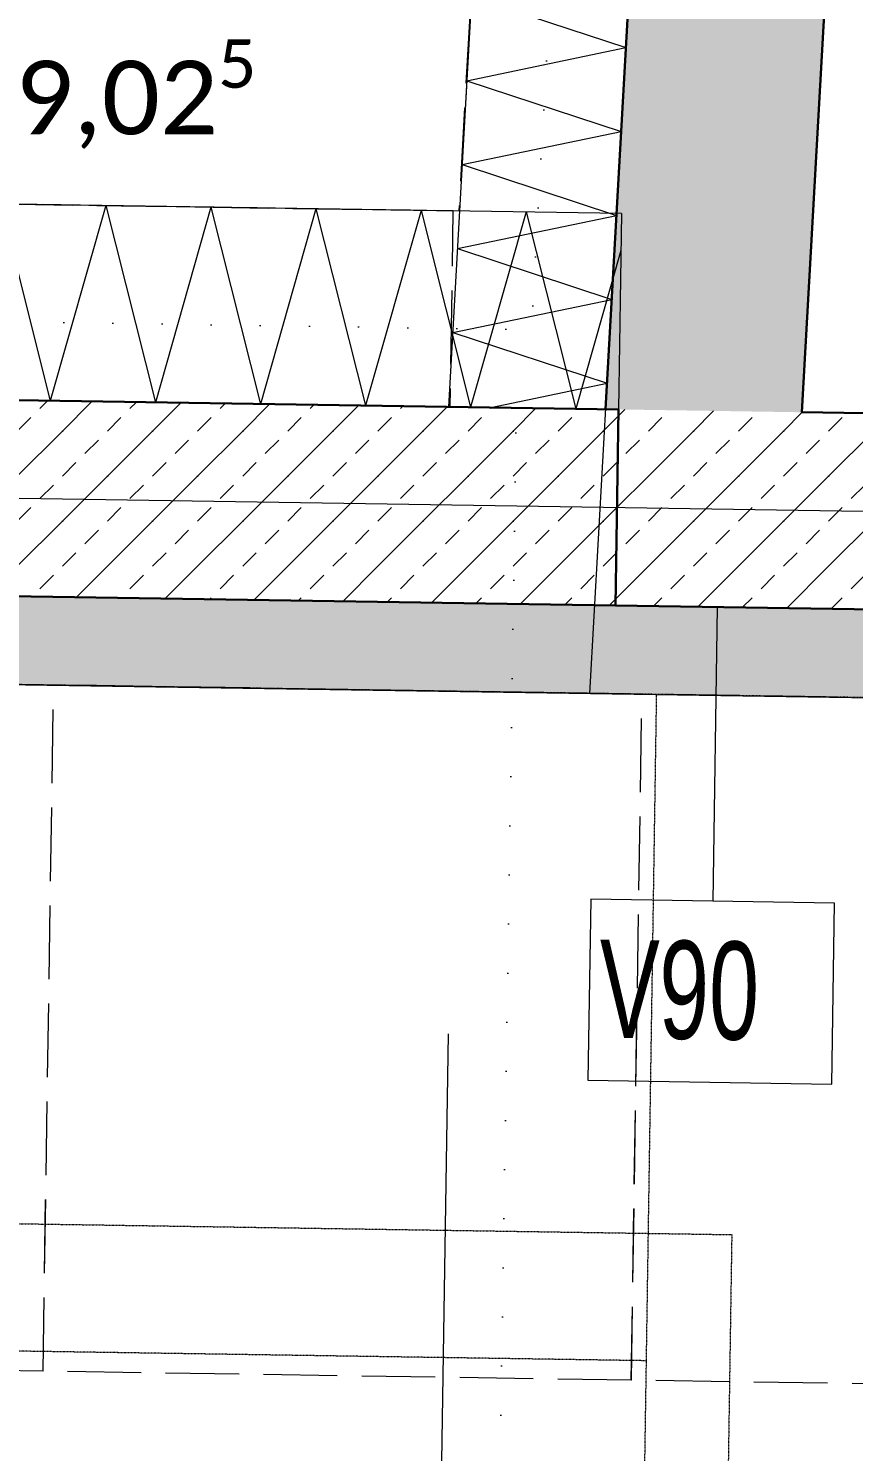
# Model space of a CAD drawing. Header units: metres. Extents: x -19025 to 34897, y -14024 to 26069.
# Drawn here: x -9480 to -8638, y 8128 to 9580 of the extents above; entities that cross this region are included whole.
import ezdxf
from ezdxf.enums import TextEntityAlignment as Align

# ---------------------------------------------------------------- set-up
doc = ezdxf.new("R2010")
doc.units = ezdxf.units.M
doc.header["$MEASUREMENT"] = 0
for name, pattern in [('Punktlinie weit', [0.05, 0, -0.05]), ('Strichlinie eng', [0.1, 0.075, -0.025]), ('Strichlinie mittel', [0.15, 0.1, -0.05]), ('Untersicht', [0.125, 0.1, -0.025])]:
    doc.linetypes.add(name, pattern=pattern)
for name, color, linetype in [('110 Wand Aussen', 7, 'Continuous'), ('11__100 Achsraster', 7, 'Continuous'), ('120 Wand Innen tragend', 7, 'Continuous'), ('130 Wand Innen', 7, 'Continuous'), ('210 Balkonplatte', 7, 'Continuous'), ('220 Bodenaufbau', 7, 'Continuous'), ('221 Gefälledämmung 3D', 7, 'Continuous'), ('223 Bodenaufbau Belag', 7, 'Continuous'), ('310 Dachkonstruktion massiv', 7, 'Continuous'), ('530 Küche', 7, 'Continuous'), ('810 Raumstempel', 7, 'Continuous'), ('916 Kote PP Entwässerung', 7, 'Continuous'), ('930 Beschriftung Allgemein', 7, 'Continuous'), ('936 Beschriftung Aufbauten', 7, 'Continuous'), ('938 Beschriftung Statik', 7, 'Continuous')]:
    doc.layers.add(name, color=color, linetype=linetype)
doc.styles.add('ERSTELLTER_STIL_1', font='ARIALN.TTF')
doc.styles.add('ERSTELLTER_STIL_2', font='ARIALNB.TTF')
doc.styles.add('ERSTELLTER_STIL_4', font='arialbd.ttf')
doc.styles.add('ERSTELLTER_STIL_5', font='calibril.ttf')
doc.styles.add('ERSTELLTER_STIL_7', font='ARIALN.TTF', dxfattribs={"width": 0.8})
doc.linetypes.add('Grenze Bezirk', pattern='A,0,[2,22HAUS116_412 STG1 _ 2.DG_IndexB_2026-08-161.Shx,S=0.001587,R=0,X=0,Y=0],-0.25,0', length=0.25)
pattern_1 = [(45, (0, 0), (-0.04596194, 0.04596194), [0.0195, -0.013]), (45, (-0.02298, 0.02298), (-0.04596194, 0.04596194), [0.065, 0])]

# ---------------------------------------------------------------- blocks, each defined once
blk = doc.blocks.new('Terrasse 1_016_23_1', base_point=(-11.0037, 13.3675))
at = {"layer": '810 Raumstempel', "color": 253, "linetype": 'Continuous', "lineweight": 9, "true_color": 0x9f9f9f, "flags": 128}
blk.add_lwpolyline([(-13.3946, 13.7368), (-10.7914, 13.697), (-10.7095, 15.1597), (-11.089, 15.181), (-11.0531, 15.82), (-10.6738, 15.7987), (-10.6149, 16.8499), (-13.3449, 17.0029)], close=True, dxfattribs=at)
at = {"layer": '810 Raumstempel', "color": 7, "lineweight": 13}
for tag, height, style, p in [('DUMMY_892', 0.1, 'ERSTELLTER_STIL_1', (-12.2147, 15.5022)), ('DUMMY_891', 0.1, 'ERSTELLTER_STIL_1', (-12.05, 15.5022)), ('stFloorCovering', 0.1, 'ERSTELLTER_STIL_1', (-12.05, 15.4709)), ('ROOM_NAME', 0.125, 'ERSTELLTER_STIL_2', (-11.8441, 15.4636)), ('DUMMY_890', 0.125, 'ERSTELLTER_STIL_2', (-11.8441, 14.7782))]:
    blk.add_attdef(tag, text='', height=height, rotation=270, dxfattribs=dict(at, style=style)).set_placement(p, align=Align.TOP_LEFT)
blk = doc.blocks.new('Decke_1_1', base_point=(-12.5417, 13.2338))
at = {"layer": '220 Bodenaufbau', "color": 7, "linetype": 'Continuous', "lineweight": 13, "flags": 128}
blk.add_lwpolyline([(-12.482, 21.772), (-12.74, 17.1693), (-10.4444, 17.0406), (-10.6591, 13.2049), (-12.5417, 13.2338), (-12.638, 6.9481), (-12.5214, 6.9463), (-12.5836, 2.8868), (-8.4848, 2.8239), (-8.5307, -0.1696), (-2.6045, -0.1696), (-2.5423, 3.8838), (-1.8278, 3.873), (-1.7618, 8.1713), (-2.5953, 8.1841), (-2.4657, 16.6303), (-2.3698, 16.6251), (-2.1874, 19.881)], dxfattribs=at)
blk = doc.blocks.new('Unterschrank Einzeltür 24[11]_1', base_point=(-10.0163, 12.4951))
at = {"layer": '530 Küche', "color": 8, "linetype": 'Strichlinie eng', "lineweight": 5}
for p, q in [((-10.6163, 12.5043), (-10.6055, 13.2042)), ((-10.0056, 13.195), (-10.6055, 13.2042)), ((-10.0163, 12.4951), (-10.0056, 13.195)), ((-10.0163, 12.4951), (-10.6163, 12.5043))]:
    blk.add_line(p, q, dxfattribs=at)
blk = doc.blocks.new('Unterschrank Einzeltür 24[74]_1', base_point=(-10.6163, 12.5043))
at = {"layer": '530 Küche', "color": 8, "linetype": 'Strichlinie eng', "lineweight": 5}
for p, q in [((-11.2162, 12.5135), (-11.2054, 13.2135)), ((-10.6055, 13.2042), (-11.2054, 13.2135)), ((-10.6163, 12.5043), (-10.6055, 13.2042)), ((-10.6163, 12.5043), (-11.2162, 12.5135))]:
    blk.add_line(p, q, dxfattribs=at)
blk = doc.blocks.new('Unterschrank Einzeltür 24[75]_1', base_point=(-11.2162, 12.5135))
at = {"layer": '530 Küche', "color": 8, "linetype": 'Strichlinie eng', "lineweight": 5}
for p, q in [((-11.87, 12.5236), (-11.8593, 13.2233)), ((-11.2054, 13.2132), (-11.8593, 13.2233)), ((-11.2162, 12.5135), (-11.2054, 13.2132)), ((-11.2162, 12.5135), (-11.87, 12.5236))]:
    blk.add_line(p, q, dxfattribs=at)
blk = doc.blocks.new('*X280')
at = {"layer": '110 Wand Aussen', "color": 7, "linetype": 'Continuous', "lineweight": 5}
for p, q in [((-11.2594, 13.7042), (-11.2088, 13.5034)), ((-11.1522, 13.7025), (-11.2088, 13.5034)), ((-11.1522, 13.7025), (-11.1017, 13.5017)), ((-11.045, 13.7009), (-11.1017, 13.5017)), ((-11.045, 13.7009), (-10.9945, 13.5001)), ((-10.9379, 13.6993), (-10.9945, 13.5001)), ((-10.9379, 13.6993), (-10.8873, 13.4985)), ((-10.8307, 13.6976), (-10.8873, 13.4985)), ((-10.8307, 13.6976), (-10.7802, 13.4968)), ((-10.7235, 13.696), (-10.7802, 13.4968)), ((-10.7235, 13.696), (-10.673, 13.4952)), ((-10.627, 13.6568), (-10.673, 13.4952))]:
    blk.add_line(p, q, dxfattribs=at)
blk = doc.blocks.new('Wand_40_1', base_point=(-12.7739, 13.3274))
at = {"layer": '110 Wand Aussen', "linetype": 'Continuous', "lineweight": 0, "true_color": 0x000000}
h = blk.add_hatch(dxfattribs=at)
h.set_pattern_fill('BETON__BEWEHRT_SN46_0001', color=18, style=0, pattern_type=2)
h.set_pattern_definition(pattern_1)
h.paths.add_polyline_path([(-10.6295, 13.4945), (-12.7708, 13.5273), (-12.7739, 13.3274), (-10.6326, 13.2945)])
at = {"layer": '110 Wand Aussen', "color": 7, "linetype": 'Continuous', "lineweight": 30}
blk.add_line((-10.6295, 13.4945), (-12.7708, 13.5273), dxfattribs=at)
at = {"layer": '110 Wand Aussen', "color": 7, "linetype": 'Continuous', "lineweight": 13, "flags": 128}
for points in [[(-10.6265, 13.6945), (-12.7677, 13.7273)], [(-10.6265, 13.6945), (-10.6295, 13.4945)]]:
    blk.add_lwpolyline(points, dxfattribs=at)
at = {"layer": '110 Wand Aussen', "color": 7, "linetype": 'Continuous', "lineweight": 30, "flags": 128}
for points in [[(-10.6295, 13.4945), (-10.6326, 13.2945)], [(-12.7739, 13.3274), (-10.6326, 13.2945)]]:
    blk.add_lwpolyline(points, dxfattribs=at)
at = {"layer": '110 Wand Aussen', "color": 7, "lineweight": 30}
blk.add_blockref('*X280', (0, 0), dxfattribs=at)
blk = doc.blocks.new('Wand_44_1', base_point=(-7.4559, 13.1558))
at = {"layer": '130 Wand Innen', "linetype": 'Continuous', "lineweight": 13, "true_color": 0xa7a7a7}
h = blk.add_hatch(dxfattribs=at)
h.set_pattern_fill('GIPSKARTONWAND_0001', color=253, style=0, pattern_type=2)
h.set_pattern_definition([(44.1214, (0, 0), (-0.03480904, 0.03589332), [0.05, 0]), (134.1214, (0, 0), (0.03589332, 0.03480904), [0.05, 0])])
h.paths.add_polyline_path([(-7.5545, 13.2473), (-12.5402, 13.3238), (-12.5416, 13.2338), (-7.5559, 13.1573)])
at = {"layer": '130 Wand Innen', "color": 7, "linetype": 'Continuous', "lineweight": 13, "flags": 128}
for points in [[(-7.5545, 13.2473), (-12.5402, 13.3238)], [(-12.5416, 13.2338), (-7.5559, 13.1573)]]:
    blk.add_lwpolyline(points, dxfattribs=at)
blk = doc.blocks.new('*X303')
at = {"layer": '110 Wand Aussen', "color": 7, "linetype": 'Continuous', "lineweight": 5}
for p, q in [((-10.7793, 13.9154), (-10.622, 13.8636)), ((-10.7841, 13.8298), (-10.622, 13.8636)), ((-10.7841, 13.8298), (-10.6268, 13.778)), ((-10.7889, 13.7442), (-10.6268, 13.778)), ((-10.7889, 13.7442), (-10.6315, 13.6924)), ((-10.7937, 13.6586), (-10.6315, 13.6924)), ((-10.7937, 13.6586), (-10.6363, 13.6068)), ((-10.7985, 13.573), (-10.6363, 13.6068)), ((-10.7985, 13.573), (-10.6411, 13.5212)), ((-10.7596, 13.4965), (-10.6411, 13.5212))]:
    blk.add_line(p, q, dxfattribs=at)
blk = doc.blocks.new('Wand_55_1', base_point=(-10.5482, 13.3932))
at = {"layer": '110 Wand Aussen', "linetype": 'Continuous', "lineweight": 0, "true_color": 0x000000}
h = blk.add_hatch(dxfattribs=at)
h.set_pattern_fill('BETON__BEWEHRT_SN46_0001', color=18, style=0, pattern_type=2)
h.set_pattern_definition(pattern_1)
h.paths.add_polyline_path([(-10.4327, 17.2403), (-10.6426, 13.4947), (-10.4425, 13.4916), (-10.233, 17.2291)])
at = {"layer": '110 Wand Aussen', "color": 7, "linetype": 'Continuous', "lineweight": 30}
blk.add_line((-10.4327, 17.2403), (-10.6426, 13.4947), dxfattribs=at)
at = {"layer": '110 Wand Aussen', "color": 7, "linetype": 'Continuous', "lineweight": 13, "flags": 128}
for points in [[(-10.5924, 17.2493), (-10.8027, 13.4972)], [(-10.8027, 13.4972), (-10.6426, 13.4947)]]:
    blk.add_lwpolyline(points, dxfattribs=at)
at = {"layer": '110 Wand Aussen', "color": 7, "linetype": 'Continuous', "lineweight": 30, "flags": 128}
for points in [[(-10.4425, 13.4916), (-10.3572, 15.0126)], [(-10.6426, 13.4947), (-10.6295, 13.4945)]]:
    blk.add_lwpolyline(points, dxfattribs=at)
at = {"layer": '110 Wand Aussen', "color": 7, "lineweight": 30}
blk.add_blockref('*X303', (0, 0), dxfattribs=at)
blk = doc.blocks.new('Wand_59_1', base_point=(-10.6311, 13.3945))
at = {"layer": '120 Wand Innen tragend', "linetype": 'Continuous', "lineweight": 0, "true_color": 0x000000}
h = blk.add_hatch(dxfattribs=at)
h.set_pattern_fill('BETON__BEWEHRT_SN46_0001', color=18, style=0, pattern_type=2)
h.set_pattern_definition(pattern_1)
h.paths.add_polyline_path([(-10.6295, 13.4945), (-10.6326, 13.2945), (-10.1458, 13.2871), (-10.1428, 13.487)])
at = {"layer": '120 Wand Innen tragend', "color": 7, "linetype": 'Continuous', "lineweight": 30, "flags": 128}
for points in [[(-10.6295, 13.4945), (-10.6326, 13.2945)], [(-10.1428, 13.487), (-10.4425, 13.4916)], [(-10.6326, 13.2945), (-10.1458, 13.2871)]]:
    blk.add_lwpolyline(points, dxfattribs=at)
blk = doc.blocks.new('Dachfläche_3_1', base_point=(-13.3447, 17.0029))
at = {"layer": '223 Bodenaufbau Belag', "color": 32, "linetype": 'Strichlinie eng', "lineweight": 5, "true_color": 0xdd6f00, "flags": 128}
blk.add_lwpolyline([(-13.3447, 17.0029), (-13.3948, 13.7369), (-10.7919, 13.697), (-10.7059, 15.2246), (-11.0218, 15.2423), (-10.9932, 15.7515), (-10.6774, 15.7334), (-10.6149, 16.8499)], close=True, dxfattribs=at)
blk = doc.blocks.new('Dachfläche_15_1', base_point=(-10.82, 16.1371))
at = {"layer": '221 Gefälledämmung 3D', "color": 32, "linetype": 'Untersicht', "lineweight": 5, "true_color": 0xdd6f00, "flags": 128}
blk.add_lwpolyline([(-10.82, 16.1371), (-13.4455, 13.7592), (-13.4489, 13.5377), (-10.6426, 13.4947), (-10.5135, 15.7987)], close=True, dxfattribs=at)
blk = doc.blocks.new('Standard-Rastermarker_6')
at = {"layer": '11__100 Achsraster', "color": 8, "linetype": 'Grenze Bezirk', "lineweight": 5}
blk.add_line((8.897, 0), (9.897, 0), dxfattribs=at)
blk = doc.blocks.new('Höhenbemaßung_42_1', base_point=(-11.5085, 13.508))
at = {"layer": '916 Kote PP Entwässerung', "linetype": 'Continuous', "lineweight": 5, "true_color": 0xdd6f00}
for points in [[(-11.5085, 13.508), (-11.4635, 13.5058), (-11.4661, 13.5231), (-11.4751, 13.5382), (-11.4892, 13.5487), (-11.5063, 13.5529)], [(-11.5085, 13.508), (-11.5534, 13.5102), (-11.5509, 13.4928), (-11.5418, 13.4778), (-11.5277, 13.4673), (-11.5107, 13.463)]]:
    blk.add_hatch(color=32, dxfattribs=at).paths.add_polyline_path(points)
at = {"layer": '916 Kote PP Entwässerung', "color": 32, "linetype": 'Continuous', "lineweight": 5, "true_color": 0xdd6f00}
for p, q in [((-11.5129, 13.4181), (-11.504, 13.5979)), ((-11.5984, 13.5124), (-11.4186, 13.5035))]:
    blk.add_line(p, q, dxfattribs=at)
blk.add_circle((-11.5085, 13.508), 0.045, dxfattribs=at)
at = {"layer": '916 Kote PP Entwässerung', "color": 32, "lineweight": 5, "true_color": 0xdd6f00, "insert": (-11.7089, 13.7533), "char_height": 0.075, "attachment_point": 7, "style": 'ERSTELLTER_STIL_5'}
blk.add_mtext('\\A1;{\\pql;\\fCalibri Light|b0|i0|c0|p0;\\W1.000000;HP Abd. +9,02\\fCalibri Light|b0|i0|c0|p0;\\W1.000000;\\A1{\\H.66x;\\S5^  ;}}', dxfattribs=at)
blk = doc.blocks.new('Dachfläche_33_1', base_point=(-13.4785, 13.5382))
at = {"layer": '310 Dachkonstruktion massiv', "color": 255, "linetype": 'Punktlinie weit', "lineweight": 13, "flags": 128}
blk.add_lwpolyline([(-11.8556, 7.096), (-10.832, 7.0803), (-10.7336, 13.4961), (-11.7572, 13.5118)], dxfattribs=at)
blk = doc.blocks.new('Dachfläche_46_1', base_point=(-13.4754, 13.7382))
at = {"layer": '310 Dachkonstruktion massiv', "color": 7, "linetype": 'Strichlinie eng', "lineweight": 13, "flags": 128}
blk.add_lwpolyline([(-11.7572, 13.5118), (-10.801, 13.4971), (-10.7979, 13.6971), (-11.7542, 13.7118)], dxfattribs=at)
blk = doc.blocks.new('Decke_22_1', base_point=(-13.3939, 17.1258))
at = {"layer": '210 Balkonplatte', "color": 139, "linetype": 'Punktlinie weit', "lineweight": 13, "true_color": 0x2c655e, "flags": 128}
blk.add_lwpolyline([(-13.3939, 17.1258), (-13.4477, 13.6177), (-10.7182, 13.5759), (-10.5282, 16.9652)], close=True, dxfattribs=at)
blk = doc.blocks.new('Dachfläche_59_1', base_point=(-13.3926, 17.2059))
at = {"layer": '221 Gefälledämmung 3D', "color": 32, "linetype": 'Strichlinie eng', "lineweight": 5, "true_color": 0xdd6f00, "flags": 128}
blk.add_lwpolyline([(-13.3926, 17.2059), (-13.4489, 13.5377), (-10.6426, 13.4947), (-10.5463, 15.2157), (-11.0218, 15.2423), (-10.9932, 15.7515), (-10.5177, 15.7249), (-10.5026, 15.9941), (-10.4886, 16.2437), (-10.4439, 17.0406)], close=True, dxfattribs=at)
blk = doc.blocks.new('Standard-Rastermarker_7')
at = {"layer": '11__100 Achsraster', "color": 8, "linetype": 'Grenze Bezirk', "lineweight": 5}
blk.add_line((1.041, 0), (13.7398, 0), dxfattribs=at)
at = {"layer": '11__100 Achsraster', "color": 8, "lineweight": 5, "style": 'ERSTELLTER_STIL_4'}
blk.add_attdef('AC_MarkerText_1', text='', height=0.2, rotation=270.8788, dxfattribs=at).set_placement((-0.1043, -0.0435), align=Align.TOP_CENTER)
blk = doc.blocks.new('Etikett_52_1', base_point=(-10.5287, 13.2929))
at = {"layer": '936 Beschriftung Aufbauten', "color": 7, "linetype": 'Continuous', "lineweight": 13}
blk.add_line((-10.5287, 13.2929), (-10.5333, 12.993), dxfattribs=at)
at = {"layer": '936 Beschriftung Aufbauten', "color": 7, "linetype": 'Continuous', "lineweight": 13, "flags": 128}
blk.add_lwpolyline([(-10.6576, 12.9949), (-10.6605, 12.8102), (-10.4119, 12.8064), (-10.409, 12.991)], close=True, dxfattribs=at)
at = {"layer": '936 Beschriftung Aufbauten', "color": 7, "lineweight": 13, "insert": (-10.6483, 12.9538), "char_height": 0.1, "attachment_point": 1, "rotation": 359.1213, "style": 'ERSTELLTER_STIL_7'}
blk.add_mtext('\\A1;{\\pqj;\\pt0,1;\\fArial Narrow|b0|i0|c0|p0;\\W0.800000;V90 \\fArial Narrow|b0|i0|c0|p0;\\W0.800000;\\A1{\\H.66x;\\S^  ;}\\fArial Narrow|b0|i0|c0|p0;\\W0.800000;\\fArial Narrow|b0|i0|c0|p0;\\W0.800000;\\A1{\\H.66x;\\S^  ;}\\fArial Narrow|b0|i0|c0|p0;\\W0.800000;\\fArial Narrow|b0|i0|c0|p0;\\W0.800000;\\fArial Narrow|b0|i0|c0|p0;\\W0.800000;\\fArial Narrow|b0|i0|c0|p0;\\W0.800000;\\fArial Narrow|b0|i0|c0|p0;\\W0.800000;\\fArial Narrow|b0|i0|c0|p0;\\W0.800000;\\fArial Narrow|b0|i0|c0|p0;\\W0.800000;\\fArial Narrow|b0|i0|c0|p0;\\W0.800000;\\fArial Narrow|b0|i0|c0|p0;\\W0.800000;\\fArial Narrow|b0|i0|c0|p0;\\W0.800000;\\fArial Narrow|b0|i0|c0|p0;\\W0.800000;\\fArial Narrow|b0|i0|c0|p0;\\W0.800000;\\fArial Narrow|b0|i0|c0|p0;\\W0.800000;\\fArial Narrow|b0|i0|c0|p0;\\W0.800000;\\fArial Narrow|b0|i0|c0|p0;\\W0.800000;\\fArial Narrow|b0|i0|c0|p0;\\W0.800000;\\fArial Narrow|b0|i0|c0|p0;\\W0.800000;\\fArial Narrow|b0|i0|c0|p0;\\W0.800000;\\fArial Narrow|b0|i0|c0|p0;\\W0.800000;\\fArial Narrow|b0|i0|c0|p0;\\W0.800000;\\fArial Narrow|b0|i0|c0|p0;\\W0.800000;\\fArial Narrow|b0|i0|c0|p0;\\W0.800000;\\fArial Narrow|b0|i0|c0|p0;\\W0.800000;\\fArial Narrow|b0|i0|c0|p0;\\W0.800000;\\fArial Narrow|b0|i0|c0|p0;\\W0.800000;\\fArial Narrow|b0|i0|c0|p0;\\W0.800000;\\fArial Narrow|b0|i0|c0|p0;\\W0.800000;\\fArial Narrow|b0|i0|c0|p0;\\W0.800000;\\fArial Narrow|b0|i0|c0|p0;\\W0.800000;\\fArial Narrow|b0|i0|c0|p0;\\W0.800000;\\fArial Narrow|b0|i0|c0|p0;\\W0.800000;\\fArial Narrow|b0|i0|c0|p0;\\W0.800000;\\fArial Narrow|b0|i0|c0|p0;\\W0.800000;\\fArial Narrow|b0|i0|c0|p0;\\W0.800000;\\fArial Narrow|b0|i0|c0|p0;\\W0.800000;\\fArial Narrow|b0|i0|c0|p0;\\W0.800000;\\fArial Narrow|b0|i0|c0|p0;\\W0.800000;\\fArial Narrow|b0|i0|c0|p0;\\W0.800000;\\fArial Narrow|b0|i0|c0|p0;\\W0.800000;\\fArial Narrow|b0|i0|c0|p0;\\W0.800000;\\fArial Narrow|b0|i0|c0|p0;\\W0.800000;\\fArial Narrow|b0|i0|c0|p0;\\W0.800000;\\fArial Narrow|b0|i0|c0|p0;\\W0.800000;\\fArial Narrow|b0|i0|c0|p0;\\W0.800000;}', dxfattribs=at)

msp = doc.modelspace()

# ---------------------------------------------------------------- linework, layer by layer
at = {"layer": '930 Beschriftung Allgemein', "color": 7, "linetype": 'Strichlinie mittel', "lineweight": 13}
for points in [[(-9738.558, 2427.381), (-8518.778, 2406.977), (-8419.216, 8894.348), (-9643.106, 8913.121)], [(-8849.593, 8221.08), (-8839.169, 8900.785)], [(-9519.888, 7091.19), (-8867.078, 7081.176), (-8849.593, 8221.08), (-9505.262, 8231.099)]]:
    msp.add_lwpolyline(points, dxfattribs=at)
at = {"layer": '938 Beschriftung Statik', "color": 139, "linetype": 'Strichlinie eng', "lineweight": 13, "true_color": 0x2c655e}
msp.add_lwpolyline([(-10486.329, 8376.164), (-8762.567, 8349.722), (-8784.04, 6949.887), (-10507.802, 6976.328)], dxfattribs=at)

# ---------------------------------------------------------------- block references
at = {"layer": '110 Wand Aussen', "color": 7, "lineweight": 30, "xscale": 1000, "yscale": 1000, "zscale": 1000}
for name, p in [('Wand_55_1', (-8796.836, 9090.172)), ('Wand_40_1', (-11022.529, 9024.301))]:
    msp.add_blockref(name, p, dxfattribs=at)
at = {"layer": '11__100 Achsraster', "color": 7, "linetype": 'Continuous', "lineweight": 18, "xscale": 999.9999999999995, "yscale": 999.9999999999995, "zscale": 999.9999999999995}
for name, p, rotation in [('Standard-Rastermarker_7', (-18510.911, 9239.179), 359.1211930973007), ('Standard-Rastermarker_6', (-9203.299, -1341.274), 89.12119309730059)]:
    msp.add_blockref(name, p, dxfattribs=dict(at, rotation=rotation))
at = {"layer": '120 Wand Innen tragend', "color": 7, "lineweight": 30, "xscale": 1000, "yscale": 1000, "zscale": 1000}
msp.add_blockref('Wand_59_1', (-8879.732, 9091.443), dxfattribs=at)
at = {"layer": '130 Wand Innen', "color": 7, "lineweight": 30, "xscale": 1000, "yscale": 1000, "zscale": 1000}
msp.add_blockref('Wand_44_1', (-5704.535, 8852.716), dxfattribs=at)
at = {"layer": '210 Balkonplatte', "color": 139, "linetype": 'Punktlinie weit', "lineweight": 13, "true_color": 0x2c655e, "xscale": 1000, "yscale": 1000, "zscale": 1000}
msp.add_blockref('Decke_22_1', (-11642.6, 12822.782), dxfattribs=at)
at = {"layer": '220 Bodenaufbau', "color": 7, "linetype": 'Continuous', "lineweight": 13, "xscale": 1000, "yscale": 1000, "zscale": 1000}
msp.add_blockref('Decke_1_1', (-10790.357, 8930.711), dxfattribs=at)
at = {"layer": '221 Gefälledämmung 3D', "color": 32, "linetype": 'Strichlinie eng', "lineweight": 5, "true_color": 0xdd6f00, "xscale": 1000, "yscale": 1000, "zscale": 1000}
msp.add_blockref('Dachfläche_59_1', (-11641.318, 12902.836), dxfattribs=at)
at = {"layer": '221 Gefälledämmung 3D', "color": 32, "linetype": 'Untersicht', "lineweight": 5, "true_color": 0xdd6f00, "xscale": 1000, "yscale": 1000, "zscale": 1000}
msp.add_blockref('Dachfläche_15_1', (-9068.65, 11834.015), dxfattribs=at)
at = {"layer": '223 Bodenaufbau Belag', "color": 32, "linetype": 'Strichlinie eng', "lineweight": 5, "true_color": 0xdd6f00, "xscale": 1000, "yscale": 1000, "zscale": 1000}
msp.add_blockref('Dachfläche_3_1', (-11593.412, 12699.836), dxfattribs=at)
at = {"layer": '310 Dachkonstruktion massiv', "color": 7, "linetype": 'Continuous', "lineweight": 13, "xscale": 1000, "yscale": 1000, "zscale": 1000}
for name, p in [('Dachfläche_46_1', (-11724.072, 9435.109)), ('Dachfläche_33_1', (-11727.14, 9235.132))]:
    msp.add_blockref(name, p, dxfattribs=at)
at = {"layer": '530 Küche', "color": 8, "linetype": 'Strichlinie eng', "lineweight": 5, "xscale": 1000, "yscale": 1000, "zscale": 1000}
for name, p in [('Unterschrank Einzeltür 24[75]_1', (-9464.877, 8210.482)), ('Unterschrank Einzeltür 24[74]_1', (-8864.948, 8201.238)), ('Unterschrank Einzeltür 24[11]_1', (-8265.019, 8191.993))]:
    msp.add_blockref(name, p, dxfattribs=at)
at = {"layer": '810 Raumstempel', "color": 7, "linetype": 'Continuous', "lineweight": 13, "xscale": 1000, "yscale": 1000, "zscale": 1000}
msp.add_blockref('Terrasse 1_016_23_1', (-9252.323, 9064.48), dxfattribs=at)
at = {"layer": '916 Kote PP Entwässerung', "color": 32, "lineweight": 5, "true_color": 0xdd6f00, "xscale": 1000, "yscale": 1000, "zscale": 1000}
msp.add_blockref('Höhenbemaßung_42_1', (-9757.148, 9204.915), dxfattribs=at)
at = {"layer": '936 Beschriftung Aufbauten', "color": 12, "linetype": 'Continuous', "lineweight": 13, "true_color": 0xcc0000, "xscale": 1000, "yscale": 1000, "zscale": 1000}
msp.add_blockref('Etikett_52_1', (-8777.406, 8989.85), dxfattribs=at)

doc.saveas('drawing.dxf')
